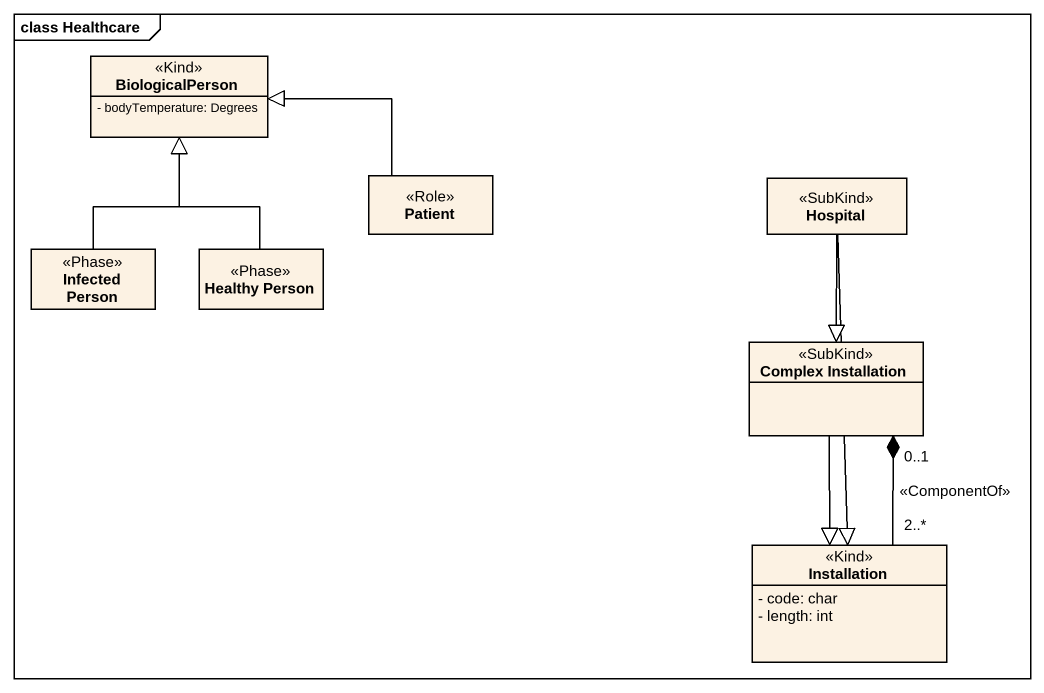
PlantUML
@startuml
mainframe class Healthcare
hide circle
hide empty members
skinparam classAttributeIconSize 0
class BiologicalPerson <<Kind>> {
  - bodyTemperature: Degrees
}
class Patient <<Role>>
class Hospital <<SubKind>>
class "Infected Person" as Infected_Person <<Phase>>
class "Healthy Person" as Healthy_Person <<Phase>>
class "Complex Installation" as Complex_Installation <<SubKind>>
class Installation <<Kind>> {
  - code: char
  - length: int
}
Patient -left-|> BiologicalPerson
Hospital --|> Complex_Installation
Hospital --|> Installation
Infected_Person -up-|> BiologicalPerson
Healthy_Person -up-|> BiologicalPerson
Complex_Installation "0..1" *-- "2..*" Installation : <<ComponentOf>>
Complex_Installation --|> Installation
@enduml
